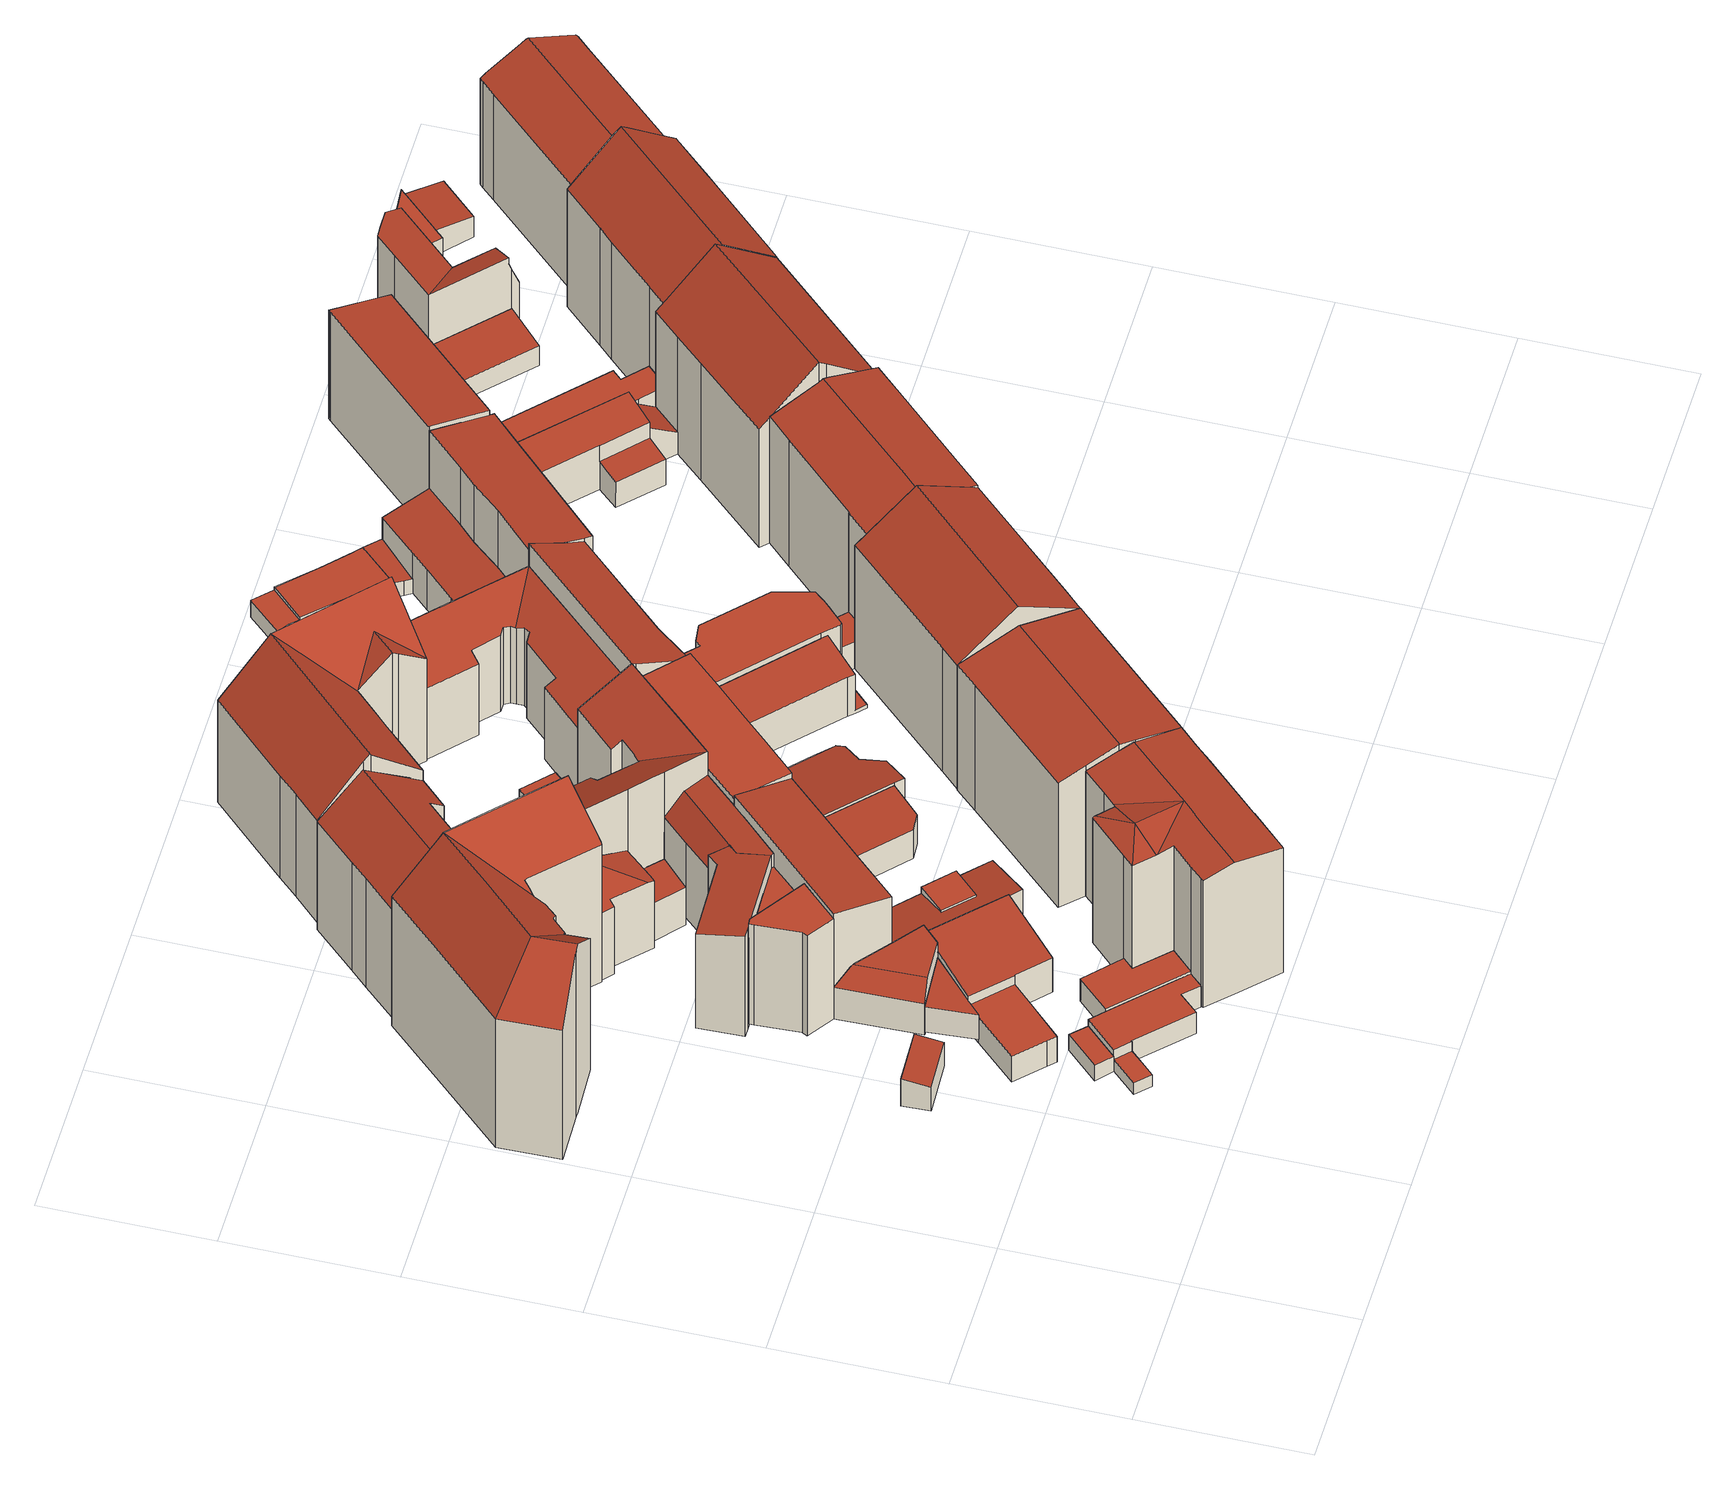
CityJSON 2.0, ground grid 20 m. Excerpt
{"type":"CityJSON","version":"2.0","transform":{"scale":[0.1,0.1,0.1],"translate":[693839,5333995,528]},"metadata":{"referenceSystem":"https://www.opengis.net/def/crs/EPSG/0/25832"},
"CityObjects":{
"building1":{"type":"Building","attributes":{"Gemeindeschluessel":"09162000","HoeheDach":"535.113","HoeheGrund":"530.880","Methode":"1000","NiedrigsteTraufeDesGebaeudes":"534.637","Geometrietyp2DReferenz":"3000","function":"31001_2000","roofType":"1000","measuredHeight":4.23},"geometry":[{"type":"MultiSurface","lod":"2","boundaries":[[[0,1,2,3]],[[1,4,5,2]],[[3,2,5,6]],[[3,6,7,0]],[[7,4,1,0]],[[6,5,4,7]]],"semantics":{"surfaces":[{"type":"WallSurface"},{"type":"RoofSurface"},{"type":"GroundSurface"}],"values":[0,1,0,2,0,0]}}]},
"building2":{"type":"Building","attributes":{"Gemeindeschluessel":"09162000","HoeheDach":"533.288","HoeheGrund":"530.910","Methode":"1000","NiedrigsteTraufeDesGebaeudes":"533.288","Geometrietyp2DReferenz":"3000","function":"31001_2000","roofType":"1000","measuredHeight":2.38},"geometry":[{"type":"MultiSurface","lod":"2","boundaries":[[[8,9,10,11]],[[9,12,13,10]],[[13,14,11,10]],[[12,15,14,13]],[[9,8,15,12]],[[15,8,11,14]]],"semantics":{"surfaces":[{"type":"WallSurface"},{"type":"GroundSurface"},{"type":"RoofSurface"}],"values":[0,0,1,0,2,0]}}]},
"building3":{"type":"Building","attributes":{"Gemeindeschluessel":"09162000","HoeheDach":"534.320","HoeheGrund":"530.970","Methode":"2000","NiedrigsteTraufeDesGebaeudes":"532.820","Geometrietyp2DReferenz":"3000","function":"31001_2000","roofType":"1000","measuredHeight":3.35},"geometry":[{"type":"MultiSurface","lod":"2","boundaries":[[[16,17,18,19,20,21,22,23,24,25,26]],[[27,22,21,28]],[[23,22,27,29,30,24]],[[31,18,17,32]],[[33,26,25,34,35]],[[36,37,32,17,16,38,39]],[[38,16,26,33]],[[39,38,33,40]],[[41,19,18,31]],[[42,28,21,20,19,41]],[[34,25,24,30]],[[43,40,33,35]],[[28,42,41,31,32,37,36,43,35,34,30,29,27]],[[36,39,40,43]]],"semantics":{"surfaces":[{"type":"RoofSurface"},{"type":"WallSurface"},{"type":"GroundSurface"}],"values":[0,1,1,1,1,1,1,0,1,1,1,1,2,1]}}]},
"building4":{"type":"Building","attributes":{"Gemeindeschluessel":"09162000","HoeheDach":"535.474","HoeheGrund":"530.338","Methode":"2000","NiedrigsteTraufeDesGebaeudes":"534.211","Geometrietyp2DReferenz":"3000","function":"31001_2000","roofType":"9999","measuredHeight":5.14},"geometry":[{"type":"MultiSurface","lod":"2","boundaries":[[[44,45,46,47]],[[48,46,45,49]],[[50,49,45,44]],[[51,48,49,50]],[[50,44,47,51]],[[47,46,48,51]]],"semantics":{"surfaces":[{"type":"WallSurface"},{"type":"RoofSurface"},{"type":"GroundSurface"}],"values":[0,1,0,0,2,0]}}]},
"building5":{"type":"Building","attributes":{"Gemeindeschluessel":"09162000","HoeheDach":"554.830","HoeheGrund":"528.330","Methode":"2000","NiedrigsteTraufeDesGebaeudes":"547.778","Geometrietyp2DReferenz":"3000","function":"31001_9998","roofType":"3100","measuredHeight":26.5,"storeysAboveGround":5},"geometry":[{"type":"MultiSurface","lod":"2","boundaries":[[[52,53,54,55,56,57]],[[58,59,60,61]],[[62,63,64,65,66]],[[67,68,69,70]],[[71,72,59,58]],[[73,74,75,76,68,67]],[[77,78,79,80,81,82,83,84]],[[85,66,65,86]],[[56,55,69,68,76,75,87,88,89,90,91,84,92,64]],[[64,92,84,83,93,94,65]],[[70,69,55,54]],[[95,96,97,98]],[[99,61,60,100,96,95]],[[101,62,66,85]],[[102,87,75,74]],[[103,104,98,97,91,90]],[[65,94,93,105,106,86]],[[105,93,83,82]],[[107,52,57,63,62,101]],[[71,58,61,99,95,98,104,103,108,109,102,74,73,67,70,54,53,52,107,101,85,86,106,105,82,81,80,79]],[[79,78,72,71]],[[57,56,64,63]],[[89,88,87,102,109,108,103,90]],[[97,96,100,60,59,72,78,77,84,91]]],"semantics":{"surfaces":[{"type":"WallSurface"},{"type":"RoofSurface"},{"type":"GroundSurface"}],"values":[0,0,1,0,0,0,0,0,1,1,0,0,0,0,0,0,0,0,0,2,0,1,0,1]}}]},
"building6":{"type":"Building","attributes":{"Gemeindeschluessel":"09162000","HoeheDach":"534.738","HoeheGrund":"531.220","Methode":"1000","NiedrigsteTraufeDesGebaeudes":"534.738","Geometrietyp2DReferenz":"3000","function":"31001_2000","roofType":"1000","measuredHeight":3.52},"geometry":[{"type":"MultiSurface","lod":"2","boundaries":[[[110,111,112,113,114,115]],[[116,112,111,117]],[[118,119,120,116,117,121]],[[120,113,112,116]],[[119,114,113,120]],[[118,115,114,119]],[[121,110,115,118]],[[117,111,110,121]]],"semantics":{"surfaces":[{"type":"RoofSurface"},{"type":"WallSurface"},{"type":"GroundSurface"}],"values":[0,1,2,1,1,1,1,1]}}]},
"building7":{"type":"Building","attributes":{"Gemeindeschluessel":"09162000","HoeheDach":"536.949","HoeheGrund":"529.828","Methode":"1000","NiedrigsteTraufeDesGebaeudes":"533.821","Geometrietyp2DReferenz":"3000","function":"31001_2000","roofType":"2100","measuredHeight":7.12},"geometry":[{"type":"MultiSurface","lod":"2","boundaries":[[[122,123,124,125,126,127,128,129,130,131,132,133]],[[127,134,135,128]],[[135,136,137,129,128]],[[133,138,139,122]],[[122,139,140,123]],[[141,138,133,132,131,142]],[[143,144,145,136,135,134]],[[130,146,142,131]],[[145,147,137,136]],[[126,143,134,127]],[[125,144,143,126]],[[129,137,146,130]],[[147,140,139,138,141,142,146,137]],[[125,124,123,140,147,145,144]]],"semantics":{"surfaces":[{"type":"GroundSurface"},{"type":"WallSurface"},{"type":"RoofSurface"}],"values":[0,1,1,1,1,1,2,1,1,1,1,1,2,1]}}]},
"building8":{"type":"Building","attributes":{"Gemeindeschluessel":"09162000","HoeheDach":"538.140","HoeheGrund":"529.828","Methode":"2000","NiedrigsteTraufeDesGebaeudes":"534.709","Geometrietyp2DReferenz":"3000","function":"31001_2000","roofType":"2100","measuredHeight":8.31},"geometry":[{"type":"MultiSurface","lod":"2","boundaries":[[[148,149,150,151]],[[130,152,153,149,148]],[[149,153,154,150]],[[151,155,131,130,148]],[[155,156,157,131]],[[151,150,154,156,155]],[[131,157,152,130]],[[153,152,157,156,154]]],"semantics":{"surfaces":[{"type":"WallSurface"},{"type":"RoofSurface"},{"type":"GroundSurface"}],"values":[0,0,1,2,0,0,0,1]}}]},
"building9":{"type":"Building","attributes":{"Gemeindeschluessel":"09162000","HoeheDach":"545.470","HoeheGrund":"529.830","Methode":"2000","NiedrigsteTraufeDesGebaeudes":"542.620","Geometrietyp2DReferenz":"3000","function":"31001_9998","roofType":"1000","measuredHeight":15.64},"geometry":[{"type":"MultiSurface","lod":"2","boundaries":[[[158,159,160,161]],[[162,163,164,165]],[[165,166,167,162]],[[168,169,170,151,171,158,161]],[[169,164,163,170]],[[171,172,159,158]],[[173,167,166,174,160,159,172]],[[168,174,166,165,164,169]],[[170,163,162,167,173,151]],[[161,160,174,168]],[[151,173,172,171]]],"semantics":{"surfaces":[{"type":"WallSurface"},{"type":"RoofSurface"},{"type":"GroundSurface"}],"values":[0,1,0,2,0,0,1,0,0,0,0]}}]},
"building10":{"type":"Building","attributes":{"Gemeindeschluessel":"09162000","HoeheDach":"544.576","HoeheGrund":"528.889","Methode":"1000","NiedrigsteTraufeDesGebaeudes":"543.485","Geometrietyp2DReferenz":"3000","function":"31001_9998","roofType":"1000","measuredHeight":15.69,"storeysAboveGround":4},"geometry":[{"type":"MultiSurface","lod":"2","boundaries":[[[175,176,177,178,179,180,181,182]],[[183,175,182,184]],[[185,186,179,178]],[[181,180,187,188]],[[189,176,175,183]],[[181,188,184,182]],[[185,190,189,183,184,188,187,186]],[[179,186,187,180]],[[190,177,176,189]],[[190,185,178,177]]],"semantics":{"surfaces":[{"type":"RoofSurface"},{"type":"WallSurface"},{"type":"GroundSurface"}],"values":[0,1,1,1,1,1,2,1,1,1]}}]},
"building11":{"type":"Building","attributes":{"Gemeindeschluessel":"09162000","HoeheDach":"536.600","HoeheGrund":"529.828","Methode":"2000","NiedrigsteTraufeDesGebaeudes":"535.456","Geometrietyp2DReferenz":"3000","function":"31001_2000","roofType":"2100","measuredHeight":6.77},"geometry":[{"type":"MultiSurface","lod":"2","boundaries":[[[191,192,193,133]],[[131,133,193,194]],[[155,195,196,197]],[[198,199,200,201]],[[191,202,203,192]],[[204,199,198,205]],[[193,192,203,204,205,206,207,196,195,194]],[[191,133,131,155,197,202]],[[131,194,195,155]],[[206,201,200,207]],[[205,198,201,206]],[[197,196,207,200,199,204,203,202]]],"semantics":{"surfaces":[{"type":"WallSurface"},{"type":"RoofSurface"},{"type":"GroundSurface"}],"values":[0,0,0,1,0,0,1,2,0,0,0,0]}}]},
"building12":{"type":"Building","attributes":{"Gemeindeschluessel":"09162000","HoeheDach":"551.900","HoeheGrund":"531.220","Methode":"2000","NiedrigsteTraufeDesGebaeudes":"550.750","Geometrietyp2DReferenz":"3000","function":"31001_9998","roofType":"3100","measuredHeight":20.68,"storeysAboveGround":5},"geometry":[{"type":"MultiSurface","lod":"2","boundaries":[[[208,209,210,211]],[[211,212,213,214,215,216,217,218,121,117,219,220,116,120,221,222,223,224,225,226,227,228,229,208]],[[230,231,229,228,227,232]],[[233,234,235,236]],[[237,238,117,121]],[[217,239,240,218]],[[233,241,230,232,242,243,234]],[[220,219,117,238,244,245,246,116]],[[236,247,248,249,246]],[[245,236,246]],[[215,214,213,212,211,210,250,251,252,253]],[[253,252,251,250,210,209,231,230,241,233,254,255]],[[229,231,209,208]],[[225,243,242,226]],[[247,235,223,222,221,248]],[[218,240,237,121]],[[235,234,243,225,224,223]],[[216,215,253,255,239,217]],[[255,254,233,244,238,237,240,239]],[[116,246,249,120]],[[226,242,232,227]],[[244,233,236,245]],[[235,247,236]],[[120,249,248,221]]],"semantics":{"surfaces":[{"type":"WallSurface"},{"type":"GroundSurface"},{"type":"RoofSurface"}],"values":[0,1,0,2,0,0,2,0,2,2,0,2,0,0,0,0,0,0,2,0,0,2,2,0]}}]},
"building13":{"type":"Building","attributes":{"Gemeindeschluessel":"09162000","HoeheDach":"546.313","HoeheGrund":"529.981","Methode":"1000","NiedrigsteTraufeDesGebaeudes":"544.785","Geometrietyp2DReferenz":"3000","function":"31001_9998","roofType":"2100","measuredHeight":16.33,"storeysAboveGround":3},"geometry":[{"type":"MultiSurface","lod":"2","boundaries":[[[256,257,258,259,260,261,262,263]],[[264,257,256,265]],[[266,261,260,267]],[[268,259,258,269]],[[269,258,257,264]],[[265,256,263,270]],[[263,262,261,266,271,270]],[[267,260,259,268]],[[270,271,266,267,268,269,264,265]]],"semantics":{"surfaces":[{"type":"RoofSurface"},{"type":"WallSurface"},{"type":"GroundSurface"}],"values":[0,1,1,1,1,1,1,1,2]}}]},
"building14":{"type":"Building","attributes":{"Gemeindeschluessel":"09162000","HoeheDach":"540.641","HoeheGrund":"528.308","Methode":"2000","NiedrigsteTraufeDesGebaeudes":"534.152","Geometrietyp2DReferenz":"3000","function":"31001_2000","roofType":"2100","measuredHeight":12.33,"storeysAboveGround":2},"geometry":[{"type":"MultiSurface","lod":"2","boundaries":[[[272,273,274,275,276]],[[277,278,273,272,279]],[[280,281,282,58]],[[275,283,284,282,281,285,276]],[[286,287,288,289,278]],[[290,287,286,291]],[[58,282,284,71]],[[292,279,272,276,285]],[[71,284,283,79]],[[289,274,273,278]],[[292,280,58,71,79,293,290,291,277,279]],[[291,286,278,277]],[[275,274,289,288,293,79,283]],[[293,288,287,290]],[[292,285,281,280]]],"semantics":{"surfaces":[{"type":"RoofSurface"},{"type":"WallSurface"},{"type":"GroundSurface"}],"values":[0,1,1,0,0,1,1,1,1,1,2,1,1,1,1]}}]},
"building15":{"type":"Building","attributes":{"Gemeindeschluessel":"09162000","HoeheDach":"544.717","HoeheGrund":"529.466","Methode":"2000","NiedrigsteTraufeDesGebaeudes":"541.275","Geometrietyp2DReferenz":"3000","function":"31001_9998","roofType":"2100","measuredHeight":15.25,"storeysAboveGround":3},"geometry":[{"type":"MultiSurface","lod":"2","boundaries":[[[294,295,296,297,298,299]],[[300,177,295,301]],[[302,298,297,303]],[[301,295,294,304]],[[305,306,307,308]],[[177,309,307,306,296,295]],[[310,299,298,302]],[[304,294,299,310]],[[311,309,177,300]],[[303,305,308,311,300,301,304,310,302]],[[308,307,309,311]],[[303,297,296,306,305]]],"semantics":{"surfaces":[{"type":"RoofSurface"},{"type":"WallSurface"},{"type":"GroundSurface"}],"values":[0,1,1,1,1,0,1,1,1,2,1,1]}}]},
"building16":{"type":"Building","attributes":{"Gemeindeschluessel":"09162000","HoeheDach":"551.290","HoeheGrund":"529.592","Methode":"2000","NiedrigsteTraufeDesGebaeudes":"545.143","Geometrietyp2DReferenz":"3000","function":"31001_9998","roofType":"3100","measuredHeight":21.7,"storeysAboveGround":4},"geometry":[{"type":"MultiSurface","lod":"2","boundaries":[[[312,313,314,315,316,317,318,319]],[[320,321,322,323]],[[324,325,326,327]],[[328,329,330,331,332,333,334,322,321,335,336,337,338,339]],[[335,321,320,340,341,336]],[[342,323,322,334,333,343]],[[344,345,325,324]],[[346,339,338,347,348,349,350]],[[328,351,329]],[[352,353,354,355,356,357]],[[358,359,360,353,352,357,361,362,363,364,365,366,367,368,369,370,341,340,320,323,342,343,371,372,373,374,375,376,377,378,319,318,317,316,344,324,327]],[[357,356,379,361]],[[370,337,336,341]],[[375,380,381,376]],[[359,358,327,326,382,383]],[[384,330,329]],[[365,350,349,366]],[[367,348,347,368]],[[364,346,350,365]],[[363,362,361,379,351,328,339,346,364]],[[360,359,383,385,354,353]],[[385,383,382,326,325,345,315,314,313]],[[374,386,380,375]],[[376,381,387,377]],[[338,337,370,369,368,347]],[[371,332,331,372]],[[343,333,332,371]],[[330,384,386,374,373,372,331]],[[366,349,348,367]],[[316,315,345,344]],[[379,356,355,354,385,313,312,388,387,381,380,386,384,329,351]],[[388,312,319,378,377,387]]],"semantics":{"surfaces":[{"type":"WallSurface"},{"type":"RoofSurface"},{"type":"GroundSurface"}],"values":[0,0,0,1,0,0,0,1,0,0,2,0,0,0,0,0,0,0,0,0,0,1,0,0,0,0,0,0,0,0,1,0]}}]},
"building17":{"type":"Building","attributes":{"Gemeindeschluessel":"09162000","HoeheDach":"536.344","HoeheGrund":"531.300","Methode":"1000","NiedrigsteTraufeDesGebaeudes":"535.773","Geometrietyp2DReferenz":"3000","function":"31001_2000","roofType":"1000","measuredHeight":5.04},"geometry":[{"type":"MultiSurface","lod":"2","boundaries":[[[389,390,391,392,393,394]],[[395,396,397,398]],[[392,391,397,396,399,393]],[[393,399,400,394]],[[400,399,396,395]],[[398,390,389,394,400,395]],[[398,397,391,390]]],"semantics":{"surfaces":[{"type":"WallSurface"},{"type":"RoofSurface"},{"type":"GroundSurface"}],"values":[0,0,1,0,0,2,0]}}]},
"building18":{"type":"Building","attributes":{"Gemeindeschluessel":"09162000","HoeheDach":"552.546","HoeheGrund":"531.230","Methode":"1000","NiedrigsteTraufeDesGebaeudes":"550.769","Geometrietyp2DReferenz":"3000","function":"31001_9998","roofType":"3100","measuredHeight":21.32,"storeysAboveGround":5},"geometry":[{"type":"MultiSurface","lod":"2","boundaries":[[[401,402,403,404]],[[405,406,407,408,403,402,409]],[[410,409,402,401]],[[411,412,209,208]],[[226,405,409,410]],[[408,413,414,415,404,403]],[[227,406,405,226]],[[208,209,416,229]],[[416,209,412,413,408,407]],[[414,413,412,411]],[[417,229,416,407,406,227]],[[411,208,229,417,227,226,410,401,404,415,414]]],"semantics":{"surfaces":[{"type":"WallSurface"},{"type":"RoofSurface"},{"type":"GroundSurface"}],"values":[0,1,0,0,0,0,0,0,1,0,0,2]}}]},
"building19":{"type":"Building","attributes":{"Gemeindeschluessel":"09162000","HoeheDach":"536.688","HoeheGrund":"531.330","Methode":"1000","NiedrigsteTraufeDesGebaeudes":"534.742","Geometrietyp2DReferenz":"3000","function":"31001_2000","roofType":"2100","measuredHeight":5.36},"geometry":[{"type":"MultiSurface","lod":"2","boundaries":[[[418,419,420,421]],[[418,421,422,423,395,400,424,425,426,427]],[[418,427,428,429,419]],[[421,420,430,422]],[[395,431,432,400]],[[433,428,427,426,425,434]],[[422,430,435,423]],[[431,435,430,420,419,429,428,433,434,436,432]],[[400,432,436,424]],[[423,435,431,395]],[[424,436,434,425]]],"semantics":{"surfaces":[{"type":"WallSurface"},{"type":"GroundSurface"},{"type":"RoofSurface"}],"values":[0,1,0,0,0,0,0,2,0,0,0]}}]},
"building20":{"type":"Building","attributes":{"Gemeindeschluessel":"09162000","HoeheDach":"536.769","HoeheGrund":"530.769","Methode":"3220","NiedrigsteTraufeDesGebaeudes":"536.769","Geometrietyp2DReferenz":"3000","function":"31001_2000","roofType":"9999","measuredHeight":6},"geometry":[{"type":"MultiSurface","lod":"2","boundaries":[[[437,438,439,440]],[[441,442,443,444]],[[442,441,438,437]],[[438,441,444,439]],[[440,439,444,443]],[[442,437,440,443]]],"semantics":{"surfaces":[{"type":"WallSurface"},{"type":"RoofSurface"},{"type":"GroundSurface"}],"values":[0,0,1,0,2,0]}}]},
"building21":{"type":"Building","attributes":{"Gemeindeschluessel":"09162000","HoeheDach":"545.747","HoeheGrund":"531.170","Methode":"1000","NiedrigsteTraufeDesGebaeudes":"545.747","Geometrietyp2DReferenz":"3000","function":"31001_9998","roofType":"1000","measuredHeight":14.58,"storeysAboveGround":4},"geometry":[{"type":"MultiSurface","lod":"2","boundaries":[[[445,446,447,448]],[[449,450,451,452,453,447,446,454,455,456]],[[448,447,453,457]],[[458,450,449,459]],[[457,453,452,460]],[[461,456,455,462]],[[459,449,456,461]],[[461,462,463,445,448,457,460,464,458,459]],[[464,451,450,458]],[[460,452,451,464]],[[463,454,446,445]],[[462,455,454,463]]],"semantics":{"surfaces":[{"type":"WallSurface"},{"type":"RoofSurface"},{"type":"GroundSurface"}],"values":[0,1,0,0,0,0,0,2,0,0,0,0]}}]},
"building22":{"type":"Building","attributes":{"Gemeindeschluessel":"09162000","HoeheDach":"553.180","HoeheGrund":"530.730","Methode":"2000","NiedrigsteTraufeDesGebaeudes":"535.090","Geometrietyp2DReferenz":"3000","function":"31001_9998","roofType":"3100","measuredHeight":22.45,"storeysAboveGround":4},"geometry":[{"type":"MultiSurface","lod":"2","boundaries":[[[465,466,467,468,469]],[[470,471,472,473,474,475,476,477,478]],[[479,469,480,481,482]],[[467,483,484,485,468]],[[486,487,488,489]],[[490,475,474,491]],[[485,484,476]],[[469,468,485,480]],[[492,477,476,484,483]],[[465,469,479,493]],[[494,495,496,497]],[[498,473,472,499]],[[499,472,471,500]],[[490,493,479,482,475]],[[466,501,492,483,467]],[[502,503,477,504]],[[480,485,476,481]],[[491,474,473,498]],[[470,478,477,503,496,495,488,487]],[[503,502,497,496]],[[466,465,493,490,491,498,499,500,486,489,494,497,502,504,501]],[[492,501,504,477,478,477]],[[481,476,475,482]],[[489,488,495,494]],[[486,500,471,470,487]]],"semantics":{"surfaces":[{"type":"WallSurface"},{"type":"RoofSurface"},{"type":"GroundSurface"}],"values":[0,1,1,1,0,0,1,0,1,0,0,0,0,0,0,0,0,0,1,0,2,0,0,0,0]}}]},
"building23":{"type":"Building","attributes":{"Gemeindeschluessel":"09162000","HoeheDach":"538.384","HoeheGrund":"531.300","Methode":"2000","NiedrigsteTraufeDesGebaeudes":"531.770","Geometrietyp2DReferenz":"3000","function":"31001_2000","roofType":"2100","measuredHeight":7.08},"geometry":[{"type":"MultiSurface","lod":"2","boundaries":[[[505,506,507,508,509,510,511]],[[512,513,511,510]],[[514,515,516,505,511,513]],[[517,518,509,508,519,520]],[[516,521,522,523,524,506,505]],[[525,526,514,513,512,517,520]],[[527,523,522,528]],[[529,527,528,530,515,514,526]],[[527,529,526,525,520,519,508,507,506,524,523]],[[512,510,509,518,517]],[[528,522,521,530]],[[521,516,515,530]]],"semantics":{"surfaces":[{"type":"WallSurface"},{"type":"RoofSurface"},{"type":"GroundSurface"}],"values":[0,0,1,0,0,0,0,0,2,1,1,0]}}]},
"building24":{"type":"Building","attributes":{"Gemeindeschluessel":"09162000","HoeheDach":"544.811","HoeheGrund":"530.850","Methode":"2000","NiedrigsteTraufeDesGebaeudes":"542.085","Geometrietyp2DReferenz":"3000","function":"31001_9998","roofType":"2100","measuredHeight":13.96,"storeysAboveGround":3},"geometry":[{"type":"MultiSurface","lod":"2","boundaries":[[[531,532,533,534]],[[535,536,537,538,539,540,541,542,543,544,545,546,547,534,533,548,549,550]],[[550,549,551,552]],[[546,553,554,547]],[[552,555,535,550]],[[536,556,557,537]],[[537,557,558,538]],[[555,556,536,535]],[[543,542,559,560,561]],[[562,551,549,548]],[[563,561,560,552,551,562,532,531,554,553,564]],[[555,552,560,559,565,566,567,558,557,556]],[[563,564,545,544]],[[545,564,553,546]],[[543,561,563,544]],[[541,565,559,542]],[[567,566,540,539]],[[538,558,567,539]],[[547,554,531,534]],[[533,532,562,548]],[[540,566,565,541]]],"semantics":{"surfaces":[{"type":"WallSurface"},{"type":"GroundSurface"},{"type":"RoofSurface"}],"values":[0,1,0,0,0,0,0,0,0,0,2,2,0,0,0,0,0,0,0,0,0]}}]},
"building25":{"type":"Building","attributes":{"Gemeindeschluessel":"09162000","HoeheDach":"555.533","HoeheGrund":"531.320","Methode":"1000","NiedrigsteTraufeDesGebaeudes":"550.648","Geometrietyp2DReferenz":"3000","function":"31001_9998","roofType":"3100","measuredHeight":24.21,"storeysAboveGround":5},"geometry":[{"type":"MultiSurface","lod":"2","boundaries":[[[568,569,570,571]],[[572,573,574,575]],[[576,577,574,573,578]],[[577,579,575,574]],[[580,581,582,583,572,575,579,568,571]],[[579,577,569,568]],[[584,585,570,569,577,576]],[[582,581,584,576,578,583]],[[571,570,585,580]],[[583,578,573,572]],[[580,585,584,581]]],"semantics":{"surfaces":[{"type":"WallSurface"},{"type":"RoofSurface"},{"type":"GroundSurface"}],"values":[0,0,1,0,2,0,1,0,0,0,0]}}]},
"building26":{"type":"Building","attributes":{"Gemeindeschluessel":"09162000","HoeheDach":"548.308","HoeheGrund":"531.040","Methode":"1000","NiedrigsteTraufeDesGebaeudes":"544.683","Geometrietyp2DReferenz":"3000","function":"31001_1000","roofType":"2100","measuredHeight":17.27,"storeysAboveGround":4},"geometry":[{"type":"MultiSurface","lod":"2","boundaries":[[[586,587,588,589,590,591]],[[592,593,594,595]],[[591,590,326,596]],[[597,598,599,600]],[[590,589,588,601,599,598,602,603,594,593,604,326]],[[587,605,600,599,601,588]],[[326,604,593,592,606,596]],[[600,605,587,586,591,596,606,592,595,607,608,597]],[[608,602,598,597]],[[603,602,608,607,595,594]]],"semantics":{"surfaces":[{"type":"WallSurface"},{"type":"RoofSurface"},{"type":"GroundSurface"}],"values":[0,0,0,0,1,0,0,2,0,0]}}]},
"building27":{"type":"Building","attributes":{"Gemeindeschluessel":"09162000","HoeheDach":"539.203","HoeheGrund":"531.100","Methode":"2000","NiedrigsteTraufeDesGebaeudes":"539.203","Geometrietyp2DReferenz":"3000","function":"31001_1000","roofType":"1000","measuredHeight":8.1,"storeysAboveGround":2},"geometry":[{"type":"MultiSurface","lod":"2","boundaries":[[[609,610,611,612]],[[613,614,615,616]],[[617,618,619,620]],[[621,622,623,624]],[[625,610,609,626,616,615]],[[624,623,627,628]],[[629,630,631,632]],[[633,619,618,634,611,610,625,615,614,627,623,622,631,630]],[[632,631,622,621]],[[612,635,617,620,636,629,632,621,624,628,613,616,626,609]],[[636,633,630,629]],[[628,627,614,613]],[[617,635,612,611,634,618]],[[620,619,633,636]]],"semantics":{"surfaces":[{"type":"WallSurface"},{"type":"RoofSurface"},{"type":"GroundSurface"}],"values":[0,0,0,0,0,0,0,1,0,2,0,0,0,0]}}]},
"building28":{"type":"Building","attributes":{"Gemeindeschluessel":"09162000","HoeheDach":"535.286","HoeheGrund":"530.900","Methode":"1000","NiedrigsteTraufeDesGebaeudes":"534.372","Geometrietyp2DReferenz":"3000","function":"31001_2000","roofType":"1000","measuredHeight":4.39},"geometry":[{"type":"MultiSurface","lod":"2","boundaries":[[[637,638,639,549]],[[640,639,638,641,642,643,644,645]],[[548,640,645,533]],[[645,644,643,646,647,533]],[[549,639,640,548]],[[549,548,533,647,646,648,649,637]],[[642,641,649,648,646,643]],[[649,641,638,637]]],"semantics":{"surfaces":[{"type":"WallSurface"},{"type":"RoofSurface"},{"type":"GroundSurface"}],"values":[0,1,0,0,0,2,0,0]}}]},
"building29":{"type":"Building","attributes":{"Gemeindeschluessel":"09162000","HoeheDach":"538.552","HoeheGrund":"531.000","Methode":"1000","NiedrigsteTraufeDesGebaeudes":"537.298","Geometrietyp2DReferenz":"3000","function":"31001_9998","roofType":"2100","measuredHeight":7.55,"storeysAboveGround":2},"geometry":[{"type":"MultiSurface","lod":"2","boundaries":[[[650,651,652,653]],[[654,655,651,650]],[[656,657,658,659]],[[659,658,660,661]],[[654,650,653,662,663,664,656,659,661,592]],[[663,665,666,664]],[[661,660,667,592]],[[653,652,668,662]],[[662,668,665,663]],[[667,660,658,657,666,665,668,652,651,655]],[[592,667,655,654]],[[664,666,657,656]]],"semantics":{"surfaces":[{"type":"WallSurface"},{"type":"GroundSurface"},{"type":"RoofSurface"}],"values":[0,0,0,0,1,0,0,0,0,2,0,0]}}]},
"building30":{"type":"Building","attributes":{"Gemeindeschluessel":"09162000","HoeheDach":"533.883","HoeheGrund":"530.940","Methode":"2000","NiedrigsteTraufeDesGebaeudes":"533.203","Geometrietyp2DReferenz":"3000","function":"31001_2000","roofType":"1000","measuredHeight":2.94},"geometry":[{"type":"MultiSurface","lod":"2","boundaries":[[[669,670,671,672]],[[673,674,675,670,669,676,677]],[[676,669,672,678,679]],[[680,681,682,683,684,674,673,677,685,686,687,688,689,690,691]],[[681,692,693,682]],[[681,680,691,694,695,692]],[[672,671,696,688,687,686,678]],[[697,698,699]],[[682,693,699,683]],[[685,679,678,686]],[[688,696,700,689]],[[677,676,679,685]],[[684,701,675,674]],[[683,699,698,701,684]],[[693,692,695,694,697,699]],[[675,701,698,697,700,696,671,670]],[[697,694,691,690,689,700]]],"semantics":{"surfaces":[{"type":"WallSurface"},{"type":"RoofSurface"},{"type":"GroundSurface"}],"values":[0,0,1,2,0,0,0,0,0,0,0,0,0,0,1,1,0]}}]},
"building31":{"type":"Building","attributes":{"Gemeindeschluessel":"09162000","HoeheDach":"553.184","HoeheGrund":"531.310","Methode":"1000","NiedrigsteTraufeDesGebaeudes":"535.478","Geometrietyp2DReferenz":"3000","function":"31001_1000","roofType":"3100","measuredHeight":21.87,"storeysAboveGround":5},"geometry":[{"type":"MultiSurface","lod":"2","boundaries":[[[575,702,703,704]],[[705,706,707,708]],[[709,710,711,712,713,714]],[[708,715,571,716,568,579,717,575,704,718,714,713,712,719,720,721,722,705]],[[568,723,724,579]],[[725,726,722,721,720,727]],[[728,729,707,706,726,725,730,731]],[[716,571,728,731,723,568]],[[732,733,709,734]],[[704,703,735,718]],[[714,718,735,734,709]],[[712,711,736,719]],[[571,715,708,707,729,728]],[[702,732,734,735,703]],[[719,736,727,720]],[[717,579,724,733,732,702,575]],[[722,726,706,705]],[[724,723,731,730,725,727,736,711,710,709,733]]],"semantics":{"surfaces":[{"type":"WallSurface"},{"type":"GroundSurface"},{"type":"RoofSurface"}],"values":[0,0,0,1,0,0,2,0,0,0,0,0,0,2,0,0,0,2]}}]},
"building32":{"type":"Building","attributes":{"Gemeindeschluessel":"09162000","HoeheDach":"547.605","HoeheGrund":"531.140","Methode":"1000","NiedrigsteTraufeDesGebaeudes":"545.156","Geometrietyp2DReferenz":"3000","function":"31001_1000","roofType":"2100","measuredHeight":16.46,"storeysAboveGround":4},"geometry":[{"type":"MultiSurface","lod":"2","boundaries":[[[737,738,739,740]],[[741,742,743,744]],[[745,746,743,742]],[[747,748,749,750]],[[751,752,753,754]],[[755,756,752,751]],[[745,757,758,746]],[[750,749,759,760]],[[755,751,754,747,750,760,757,745,742,741,737,740]],[[755,740,739,756]],[[741,744,738,737]],[[754,753,748,747]],[[760,759,758,757]],[[739,738,744,743,746,758,759,749,748,753,752,756]]],"semantics":{"surfaces":[{"type":"WallSurface"},{"type":"GroundSurface"},{"type":"RoofSurface"}],"values":[0,0,0,0,0,0,0,0,1,0,0,0,0,2]}}]},
"building33":{"type":"Building","attributes":{"Gemeindeschluessel":"09162000","HoeheDach":"539.107","HoeheGrund":"531.272","Methode":"2000","NiedrigsteTraufeDesGebaeudes":"534.660","Geometrietyp2DReferenz":"3000","function":"31001_2000","roofType":"2100","measuredHeight":7.83},"geometry":[{"type":"MultiSurface","lod":"2","boundaries":[[[761,762,763,764,765,766,767,768]],[[769,770,771,772]],[[770,773,774,771]],[[775,776,777,778,779,780]],[[781,782,763,762,783]],[[775,780,784,785,761,768]],[[762,761,785,783]],[[786,769,772,779,778,787,765,764,788,789]],[[778,777,790,787]],[[773,785,784,774]],[[769,786,785,773,770]],[[764,763,782,788]],[[788,782,781,789]],[[779,772,771,774,784,780]],[[786,789,781,783,785]],[[787,790,766,765]],[[776,775,768,767]],[[776,767,766,790,777]]],"semantics":{"surfaces":[{"type":"WallSurface"},{"type":"RoofSurface"},{"type":"GroundSurface"}],"values":[0,0,1,0,1,1,0,2,0,0,0,0,0,0,0,0,0,1]}}]},
"building34":{"type":"Building","attributes":{"Gemeindeschluessel":"09162000","HoeheDach":"556.124","HoeheGrund":"531.310","Methode":"2000","NiedrigsteTraufeDesGebaeudes":"549.552","Geometrietyp2DReferenz":"3000","function":"31001_1000","roofType":"3100","measuredHeight":24.81,"storeysAboveGround":5},"geometry":[{"type":"MultiSurface","lod":"2","boundaries":[[[791,792,793,794,795,796,797,798]],[[705,799,800,722]],[[801,797,796,789]],[[705,722,720,719,802,801,789,788,803,804,805]],[[805,806,799,705]],[[800,799,806,793,792]],[[789,796,795,788]],[[803,794,793,804]],[[720,792,791,719]],[[719,791,798,802]],[[804,793,806,805]],[[788,795,794,803]],[[802,798,797,801]],[[722,800,792,720]]],"semantics":{"surfaces":[{"type":"RoofSurface"},{"type":"WallSurface"},{"type":"GroundSurface"}],"values":[0,1,1,2,1,0,1,1,1,1,1,1,1,1]}}]},
"building35":{"type":"Building","attributes":{"Gemeindeschluessel":"09162000","HoeheDach":"548.160","HoeheGrund":"531.160","Methode":"1000","NiedrigsteTraufeDesGebaeudes":"546.053","Geometrietyp2DReferenz":"3000","function":"31001_9998","roofType":"2100","measuredHeight":17,"storeysAboveGround":4},"geometry":[{"type":"MultiSurface","lod":"2","boundaries":[[[807,808,809,810,811,812,813,814,815]],[[815,814,813,816,817,818]],[[819,812,811,820]],[[816,813,812,819]],[[821,822,823,818,817,816,819,820,824]],[[822,821,824,810,809,808]],[[823,822,808,807,815,818]],[[810,824,820,811]]],"semantics":{"surfaces":[{"type":"RoofSurface"},{"type":"WallSurface"},{"type":"GroundSurface"}],"values":[0,1,1,1,2,1,1,1]}}]},
"building36":{"type":"Building","attributes":{"Gemeindeschluessel":"09162000","HoeheDach":"537.157","HoeheGrund":"531.157","Methode":"3220","NiedrigsteTraufeDesGebaeudes":"537.157","Geometrietyp2DReferenz":"3000","function":"31001_2000","roofType":"9999","measuredHeight":6},"geometry":[{"type":"MultiSurface","lod":"2","boundaries":[[[825,826,827,828]],[[826,829,830,827]],[[831,832,833,834]],[[835,836,837,838]],[[836,831,834,837]],[[832,825,828,833]],[[833,828,827,830,839,838,837,834]],[[840,835,838,839]],[[831,836,835,840,829,826,825,832]],[[829,840,839,830]]],"semantics":{"surfaces":[{"type":"WallSurface"},{"type":"GroundSurface"},{"type":"RoofSurface"}],"values":[0,0,0,0,0,0,1,0,2,0]}}]},
"building37":{"type":"Building","attributes":{"Gemeindeschluessel":"09162000","HoeheDach":"535.110","HoeheGrund":"531.260","Methode":"1000","NiedrigsteTraufeDesGebaeudes":"534.448","Geometrietyp2DReferenz":"3000","function":"31001_2000","roofType":"1000","measuredHeight":3.85},"geometry":[{"type":"MultiSurface","lod":"2","boundaries":[[[841,842,843,844,845,846]],[[847,848,849,844,843,842]],[[850,851,852,849,848,847]],[[844,849,852,845]],[[841,850,847,842]],[[845,852,851,846]],[[846,851,850,841]]],"semantics":{"surfaces":[{"type":"GroundSurface"},{"type":"WallSurface"},{"type":"RoofSurface"}],"values":[0,1,2,1,1,1,1]}}]},
"building38":{"type":"Building","attributes":{"Gemeindeschluessel":"09162000","HoeheDach":"555.573","HoeheGrund":"531.310","Methode":"1000","NiedrigsteTraufeDesGebaeudes":"549.691","Geometrietyp2DReferenz":"3000","function":"31001_9998","roofType":"3100","measuredHeight":24.26,"storeysAboveGround":5},"geometry":[{"type":"MultiSurface","lod":"2","boundaries":[[[853,854,855,856]],[[857,858,859,860,861,862]],[[858,857,863,805,864,804,803,865,866,867,868,853,856,869,870,871,859]],[[865,872,873,866]],[[804,874,875,803]],[[876,877,862,861,860,878,879,880,881]],[[866,873,882,867]],[[880,879,870,869,856,855]],[[868,883,854,853]],[[857,862,877,863]],[[874,881,880,855,854,883,882,873,872,875]],[[864,805,876,881,874,804]],[[803,875,872,865]],[[863,877,876,805]],[[867,882,883,868]],[[878,860,859,871,870,879]]],"semantics":{"surfaces":[{"type":"WallSurface"},{"type":"GroundSurface"},{"type":"RoofSurface"}],"values":[0,0,1,0,0,2,0,0,0,0,2,0,0,0,0,0]}}]},
"building39":{"type":"Building","attributes":{"Gemeindeschluessel":"09162000","HoeheDach":"543.249","HoeheGrund":"531.254","Methode":"2000","NiedrigsteTraufeDesGebaeudes":"538.502","Geometrietyp2DReferenz":"3000","function":"31001_2000","roofType":"2100","measuredHeight":11.99,"storeysAboveGround":2},"geometry":[{"type":"MultiSurface","lod":"2","boundaries":[[[884,885,886,887,888,889,890]],[[891,892,885,884,893]],[[894,895,896,897,898]],[[899,888,887,900]],[[901,902,893,884,890,903]],[[904,905,898,897,906,889]],[[907,894,898,905]],[[901,908,909,902]],[[904,889,888,899]],[[900,887,886,910]],[[896,906,897]],[[911,912,908,901,903]],[[890,889,906,896]],[[910,886,885,892]],[[894,907,912,911,895]],[[908,912,907,905,904,899,900,910,892,891,909]],[[911,903,890,896,895]],[[891,893,902,909]]],"semantics":{"surfaces":[{"type":"RoofSurface"},{"type":"WallSurface"},{"type":"GroundSurface"}],"values":[0,1,0,1,0,1,1,1,1,1,1,1,0,1,1,2,0,1]}}]},
"building40":{"type":"Building","attributes":{"Gemeindeschluessel":"09162000","HoeheDach":"535.263","HoeheGrund":"531.290","Methode":"2000","NiedrigsteTraufeDesGebaeudes":"535.263","Geometrietyp2DReferenz":"3000","function":"31001_2000","roofType":"1000","measuredHeight":3.97,"storeysAboveGround":2},"geometry":[{"type":"MultiSurface","lod":"2","boundaries":[[[913,914,915,916]],[[917,918,919,920]],[[921,922,923,924]],[[925,926,918,917,927,928]],[[929,915,914,923,922,919,918,926,925]],[[930,916,915,929,925,928]],[[920,921,924,913,916,930,928,927,917]],[[920,919,922,921]],[[924,923,914,913]]],"semantics":{"surfaces":[{"type":"WallSurface"},{"type":"RoofSurface"},{"type":"GroundSurface"}],"values":[0,0,0,0,1,0,2,0,0]}}]},
"building41":{"type":"Building","attributes":{"Gemeindeschluessel":"09162000","HoeheDach":"535.073","HoeheGrund":"531.180","Methode":"1000","NiedrigsteTraufeDesGebaeudes":"534.408","Geometrietyp2DReferenz":"3000","function":"31001_2000","roofType":"1000","measuredHeight":3.89},"geometry":[{"type":"MultiSurface","lod":"2","boundaries":[[[931,932,933,934]],[[931,934,935,936]],[[931,936,937,938,932]],[[934,933,939,940,935]],[[939,938,937,940]],[[935,940,937,936]],[[933,932,938,939]]],"semantics":{"surfaces":[{"type":"WallSurface"},{"type":"GroundSurface"},{"type":"RoofSurface"}],"values":[0,0,1,2,0,0,0]}}]},
"building42":{"type":"Building","attributes":{"Gemeindeschluessel":"09162000","HoeheDach":"550.663","HoeheGrund":"531.200","Methode":"1000","NiedrigsteTraufeDesGebaeudes":"547.792","Geometrietyp2DReferenz":"3000","function":"31001_9998","roofType":"3100","measuredHeight":19.46,"storeysAboveGround":4},"geometry":[{"type":"MultiSurface","lod":"2","boundaries":[[[941,942,943,944]],[[945,946,947,948,949,950]],[[951,952,953,954]],[[944,943,955,956]],[[957,958,942,941]],[[947,953,952,959,960,948]],[[951,954,946,945,950,961,962,957,941,944,956,963,964,965,966]],[[961,967,968,962]],[[966,959,952,951]],[[960,959,966,965,964,969]],[[967,949,948,960,969,970,955,943,942,958,968]],[[956,955,970,963]],[[963,970,969,964]],[[962,968,958,957]],[[954,953,947,946]],[[950,949,967,961]]],"semantics":{"surfaces":[{"type":"WallSurface"},{"type":"RoofSurface"},{"type":"GroundSurface"}],"values":[0,0,0,0,0,1,2,0,0,0,1,0,0,0,0,0]}}]}
},
"vertices":[
[216,315,29],[216,315,66],[150,312,66],[150,312,29],[215,348,71],[149,345,71],[149,345,29],[215,348,29],
[236,156,53],[272,194,53],[272,194,29],[236,156,29],[289,177,53],[289,177,29],[254,140,29],[254,140,53],
[271,124,63],[271,125,63],[328,69,63],[348,91,63],[349,91,63],[366,74,63],[380,89,63],[363,106,63],[305,162,63],[289,177,63],[254,140,63],[380,89,30],[366,74,30],[363,106,30],[305,162,30],[328,69,30],[271,125,30],[254,140,48],[289,177,30],[254,140,30],[243,95,30],[271,124,30],[271,124,48],[243,95,48],[227,111,48],[348,91,30],[349,91,30],[227,111,30],
[324,351,23],[324,351,75],[281,306,65],[281,306,23],[267,291,62],[263,349,62],[263,349,23],[267,291,23],
[138,682,3],[138,709,3],[138,710,3],[138,710,209],[138,709,208],[138,682,209],[265,703,3],[265,703,220],[263,702,218],[263,702,3],[70,679,264],[75,679,268],[73,729,268],[5,750,205],[7,677,205],[159,728,3],[159,728,205],[142,710,205],[142,710,3],[272,711,3],[272,711,227],[161,728,3],[170,728,3],[170,728,198],[161,728,204],[240,813,268],[306,750,268],[306,750,3],[240,813,3],[193,857,3],[187,862,3],[187,862,261],[193,857,268],[7,677,3],[5,750,3],[183,743,198],[183,752,205],[183,754,206],[183,755,206],[184,756,207],[137,797,268],[146,901,205],[90,841,205],[193,768,3],[193,768,218],[189,762,212],[189,762,3],[196,766,3],[196,766,218],[70,679,3],[183,743,3],[183,755,3],[184,756,3],[146,901,3],[90,841,3],[75,679,3],[183,754,3],[183,752,3],
[380,89,67],[404,114,67],[368,150,67],[380,162,67],[340,199,67],[305,162,67],[368,150,32],[404,114,32],[305,162,32],[340,199,32],[380,162,32],[380,89,32],
[357,234,18],[323,266,18],[322,266,18],[262,204,18],[253,213,18],[222,243,18],[267,291,18],[281,306,18],[324,351,18],[342,371,18],[384,331,18],[418,298,18],[222,243,58],[267,291,58],[281,306,58],[281,306,72],[418,298,89],[357,234,72],[323,266,72],[384,331,89],[342,371,89],[253,213,58],[262,204,58],[322,266,58],[324,351,84],[322,266,72],
[263,349,18],[263,349,67],[261,448,67],[261,448,18],[324,351,98],[280,350,90],[278,432,90],[313,398,18],[313,398,96],[342,371,101],
[234,475,18],[234,475,175],[231,527,175],[231,527,18],[302,491,146],[342,535,146],[340,537,146],[238,534,146],[238,534,175],[302,491,175],[231,533,18],[340,537,18],[342,535,18],[230,469,18],[230,469,175],[261,448,175],[231,533,175],
[221,534,166],[231,534,166],[340,537,166],[339,575,160],[349,585,158],[333,604,155],[321,591,157],[219,588,157],[221,534,9],[219,588,9],[339,575,9],[349,585,9],[333,604,9],[321,591,9],[231,534,9],[340,537,9],
[431,286,18],[431,286,86],[418,298,86],[342,371,86],[313,398,86],[354,441,75],[354,441,18],[412,332,85],[440,361,85],[408,391,85],[381,362,85],[473,330,18],[473,330,75],[440,361,75],[412,332,82],[381,362,82],[408,391,75],
[573,150,32],[573,150,228],[551,127,228],[551,127,32],[535,109,32],[474,45,32],[474,44,32],[434,2,32],[391,44,32],[364,71,32],[366,74,32],[390,128,32],[389,129,32],[424,208,32],[426,206,32],[446,189,32],[448,191,32],[463,206,32],[487,232,32],[517,204,32],[530,191,32],[532,189,32],[530,191,239],[532,189,238],[517,204,235],[462,118,239],[448,191,228],[446,189,228],[418,160,239],[380,89,231],[404,114,231],[364,71,231],[366,74,231],[492,150,239],[487,232,228],[463,206,228],[390,128,228],[389,129,228],[368,150,228],[426,206,229],[424,208,228],[380,162,228],[535,109,228],[474,45,228],[474,44,228],[434,2,228],[431,86,239],[391,44,239],
[313,398,168],[354,442,168],[408,499,168],[450,544,168],[402,589,182],[398,593,183],[342,534,183],[261,448,183],[354,442,20],[313,398,20],[398,593,20],[402,589,20],[450,544,20],[408,499,20],[261,448,20],[342,534,20],
[324,661,108],[330,667,108],[359,700,108],[319,738,126],[318,666,111],[330,667,3],[330,667,62],[324,661,3],[277,692,3],[277,692,108],[265,703,108],[306,750,126],[272,711,111],[284,699,111],[364,637,62],[393,668,67],[361,699,67],[359,700,67],[393,668,3],[364,637,3],[284,699,3],[361,699,3],
[349,585,159],[339,575,159],[412,652,159],[393,668,133],[364,637,133],[334,604,133],[340,537,15],[339,575,15],[364,637,15],[393,668,15],[349,585,15],[433,631,15],[433,631,167],[398,593,167],[398,593,15],[342,535,167],[334,604,15],[342,535,15],
[424,703,178],[425,705,177],[434,713,177],[449,729,178],[449,729,16],[434,713,16],[425,705,16],[424,703,16],[344,919,16],[344,919,172],[314,888,173],[314,888,16],[485,787,16],[485,787,172],[535,741,203],[535,741,16],[230,822,186],[252,846,186],[265,859,186],[263,861,188],[279,878,188],[300,900,188],[302,899,186],[332,931,186],[297,963,224],[290,970,232],[289,970,233],[188,862,233],[332,931,16],[297,963,16],[302,899,16],[300,900,16],[439,738,16],[439,738,171],[187,862,232],[247,1009,186],[200,959,186],[180,938,186],[146,901,186],[230,822,203],[383,678,16],[393,668,16],[393,668,203],[383,678,203],[360,699,203],[360,699,16],[474,675,16],[433,631,16],[433,632,16],[306,750,16],[230,822,16],[188,862,16],[187,862,16],[146,901,16],[180,938,16],[200,959,16],[247,1009,16],[289,970,16],[290,970,16],[279,878,16],[263,861,16],[265,859,16],[292,832,16],[298,838,16],[394,749,16],[386,739,16],[414,713,16],[306,750,203],[298,838,172],[394,749,171],[474,675,203],[433,631,203],[265,859,176],[433,632,203],[292,832,177],[386,739,179],[414,713,178],
[424,484,33],[491,422,33],[491,422,78],[424,484,78],[408,499,78],[408,499,33],[543,456,33],[543,456,83],[512,423,79],[512,423,33],[450,544,83],[450,544,33],
[576,377,32],[576,377,228],[599,402,228],[599,402,32],[487,232,236],[517,204,245],[518,203,245],[655,349,245],[463,256,228],[463,256,32],[689,274,32],[689,274,228],[711,297,228],[711,297,32],[655,349,32],[532,189,241],[518,203,32],
[596,524,33],[596,524,69],[577,504,75],[577,504,33],[578,474,33],[552,447,33],[489,585,33],[513,611,33],[576,553,33],[596,534,33],[596,534,67],[596,534,68],[578,474,79],[543,456,87],[450,544,87],[576,553,68],[513,611,68],[552,447,87],[489,585,75],
[412,816,88],[432,837,88],[432,837,28],[412,816,28],[465,806,88],[446,785,88],[446,785,28],[465,806,28],
[538,737,32],[538,737,177],[588,691,177],[588,691,32],[402,589,177],[450,544,177],[489,585,177],[513,611,177],[552,652,177],[535,741,177],[433,631,177],[398,593,177],[552,652,32],[450,544,32],[402,589,32],[513,611,32],[398,593,32],[433,631,32],[535,741,32],[489,585,32],
[475,980,27],[500,956,27],[500,956,187],[475,980,215],[475,980,71],[296,964,252],[297,963,250],[344,919,188],[374,950,188],[395,972,187],[415,992,187],[437,1015,187],[436,1110,251],[436,1110,252],[453,957,71],[469,985,71],[437,1015,71],[415,992,71],[501,957,187],[494,1012,221],[469,985,221],[290,970,27],[290,970,244],[247,1009,187],[247,1009,27],[415,992,27],[395,972,27],[548,1007,251],[453,957,27],[278,1041,27],[278,1041,187],[299,1063,187],[299,1063,27],[374,950,27],[344,919,27],[297,963,27],[548,1007,27],[387,1155,27],[387,1155,187],[436,1110,27],
[708,580,104],[708,580,33],[613,668,33],[588,691,33],[588,691,40],[613,668,40],[613,668,104],[575,630,40],[575,630,94],[670,541,94],[676,534,94],[714,574,104],[552,652,40],[580,683,40],[580,683,33],[552,652,33],[714,574,38],[725,563,38],[725,563,33],[714,574,33],[575,630,33],[670,541,33],[687,524,33],[687,524,38],[676,534,33],[676,534,38],
[500,956,141],[548,1007,168],[548,1007,29],[500,956,29],[535,741,29],[485,787,29],[533,836,29],[544,826,29],[585,869,29],[596,869,29],[601,876,29],[601,885,29],[601,891,29],[597,898,29],[587,898,29],[559,923,29],[548,912,29],[592,966,29],[631,930,29],[673,890,29],[631,930,168],[673,890,168],[559,923,147],[548,912,141],[535,741,168],[485,787,141],[533,836,141],[544,826,147],[601,885,148],[601,886,148],[601,891,149],[592,966,168],[597,898,150],[587,898,148],[601,876,151],[596,869,151],[585,869,148],
[801,493,33],[801,493,270],[851,446,227],[851,446,33],[620,424,33],[620,424,227],[738,551,226],[738,551,33],[655,350,275],[795,498,275],[599,402,227],[795,498,33],[733,320,33],[711,297,33],[655,350,33],[599,402,33],[711,297,227],[733,320,227],
[586,693,30],[588,691,30],[588,691,167],[586,693,168],[538,737,200],[538,737,30],[673,890,30],[673,890,203],[677,886,200],[677,886,30],[535,741,30],[721,842,30],[721,842,169],[619,734,170],[619,734,30],[597,704,168],[705,856,180],[694,868,188],[672,889,203],[597,704,30],[672,889,30],[694,868,30],[705,856,30],
[764,601,31],[764,601,112],[755,590,112],[755,590,31],[686,708,31],[686,708,112],[752,646,112],[752,646,31],[727,562,31],[727,562,112],[725,563,112],[725,563,31],[641,715,31],[641,715,112],[658,699,112],[658,699,31],[763,604,112],[763,604,31],[664,705,112],[664,705,31],[588,691,31],[588,691,112],[619,734,112],[619,734,31],[708,580,112],[747,582,112],[747,582,31],[708,580,31],
[674,976,29],[674,976,64],[631,930,73],[592,966,73],[635,1012,64],[606,1040,64],[592,1054,64],[592,1053,64],[548,1007,73],[592,1054,29],[592,1053,29],[606,1040,29],[635,1012,29],
[674,976,30],[674,976,93],[706,1010,93],[706,1010,30],[631,930,30],[631,930,93],[768,991,30],[768,991,105],[747,970,105],[747,970,30],[717,935,106],[717,935,30],[726,1031,30],[767,1075,30],[809,1035,30],[767,1075,93],[809,1035,105],[673,890,105],[726,1031,93],
[636,1131,55],[636,1131,59],[671,1168,59],[671,1168,55],[636,1131,29],[675,1091,29],[675,1091,59],[628,1140,55],[628,1140,29],[650,1188,55],[614,1149,55],[727,1033,29],[726,1031,29],[721,1039,29],[713,1052,29],[706,1059,29],[614,1149,29],[650,1188,29],[671,1168,29],[710,1129,29],[742,1099,29],[750,1092,29],[767,1075,29],[726,1031,52],[721,1039,52],[767,1075,59],[727,1033,52],[710,1129,59],[750,1092,59],[713,1052,59],[713,1052,53],[742,1099,59],[706,1059,59],
[738,551,75],[727,562,75],[727,562,33],[987,591,33],[987,591,230],[962,564,230],[962,564,33],[778,568,230],[779,568,230],[862,656,231],[862,656,33],[779,568,33],[778,568,33],[878,475,33],[801,492,33],[751,539,33],[755,590,33],[889,684,33],[933,642,33],[938,638,33],[941,635,33],[801,493,252],[795,498,249],[938,638,252],[941,635,251],[933,642,250],[851,446,230],[878,475,230],[829,521,252],[801,492,252],[751,539,75],[751,539,230],[778,568,75],[755,590,75],[889,684,231],
[871,980,31],[871,980,172],[841,950,172],[841,950,31],[867,984,31],[809,1035,31],[809,1035,196],[867,984,173],[768,990,31],[768,990,195],[677,886,31],[677,886,193],[673,890,194],[673,890,31],[721,842,31],[721,842,174],[705,856,181],[705,856,31],[728,835,31],[728,835,172],[747,970,31],[747,970,195],[717,935,195],[717,935,31],
[991,865,111],[991,865,94],[1000,857,85],[1000,857,33],[891,961,33],[891,961,78],[892,960,78],[892,960,111],[941,811,33],[941,811,73],[896,854,73],[896,854,33],[962,834,78],[916,877,78],[861,930,102],[861,930,78],[841,950,78],[841,950,33],[917,877,33],[917,877,102],[987,810,67],[1016,842,67],[962,834,94],[916,877,102],[962,834,102],[962,834,33],[871,980,33],[1016,842,33],[987,810,33],[871,980,78],
[889,684,229],[933,642,281],[1069,791,281],[1025,833,228],[1016,842,217],[987,810,217],[957,777,217],[880,693,218],[987,591,217],[941,635,272],[957,777,33],[880,693,33],[1025,833,33],[1069,791,33],[1124,738,33],[1124,738,216],
[822,1024,197],[866,984,181],[980,1106,181],[1000,1127,181],[979,1147,188],[943,1180,202],[940,1177,202],[809,1036,202],[809,1035,202],[940,1177,32],[809,1036,32],[809,1035,32],[943,1180,32],[979,1147,32],[980,1106,32],[866,984,32],[822,1024,32],[1000,1127,32],
[1049,858,92],[1025,833,92],[1025,833,32],[1049,858,32],[1016,842,92],[1016,842,32],[1033,893,92],[1023,882,92],[1023,882,32],[1033,893,32],[891,961,92],[924,996,92],[924,996,32],[891,961,32],[1000,857,32],[1000,857,92],
[1072,984,33],[988,1064,33],[994,1070,33],[1026,1103,33],[1035,1095,33],[1110,1024,33],[988,1064,64],[994,1070,66],[1026,1103,71],[1072,984,64],[1110,1024,71],[1035,1095,71],
[1173,966,33],[1173,966,232],[1205,937,269],[1205,937,33],[1217,837,33],[1260,884,33],[1261,884,33],[1261,884,217],[1260,884,217],[1217,837,217],[1200,819,33],[1075,785,33],[1049,858,33],[1100,912,33],[1116,929,33],[1161,977,33],[1211,931,33],[1216,926,33],[1242,902,33],[1049,858,217],[1100,912,217],[1069,791,269],[1025,833,217],[1124,738,217],[1200,819,217],[1242,902,239],[1216,926,270],[1211,931,276],[1075,785,276],[1116,929,218],[1161,977,218],
[1156,1157,143],[1142,1171,147],[1117,1170,151],[1103,1169,152],[1081,1145,152],[1035,1095,152],[1087,1083,143],[1165,1147,32],[1142,1171,32],[1165,1147,112],[1117,1018,107],[1149,1051,107],[1126,1046,143],[1108,1027,143],[1110,1025,133],[1081,1145,32],[1103,1169,32],[1111,1088,112],[1162,1143,112],[1113,1086,105],[1035,1095,32],[1110,1025,32],[1108,1027,152],[1117,1018,32],[1111,1088,32],[1162,1143,32],[1117,1170,32],[1149,1052,105],[1149,1052,32],
[1162,1143,33],[1162,1143,73],[1165,1147,73],[1165,1147,33],[1243,1180,33],[1243,1180,73],[1239,1176,73],[1239,1176,33],[1197,1131,33],[1197,1131,73],[1187,1120,73],[1187,1120,33],[1142,1171,73],[1187,1175,73],[1187,1175,33],[1142,1171,33],[1163,1149,73],[1163,1149,33],
[1233,1098,32],[1274,1142,32],[1274,1142,64],[1233,1098,64],[1197,1131,71],[1197,1131,32],[1239,1176,32],[1270,1146,32],[1270,1146,65],[1239,1176,71],
[1304,1107,32],[1304,1107,198],[1308,1111,198],[1308,1111,32],[1217,925,32],[1261,884,32],[1261,884,198],[1217,925,227],[1216,926,226],[1216,926,32],[1392,1026,32],[1392,1026,198],[1375,1008,198],[1375,1008,32],[1313,1107,201],[1313,1107,32],[1290,1092,32],[1290,1092,198],[1394,1029,198],[1351,1070,227],[1205,937,32],[1173,966,32],[1345,1076,32],[1350,1072,32],[1351,1070,32],[1394,1029,32],[1205,937,218],[1173,966,198],[1350,1072,226],[1345,1076,223]
]}
